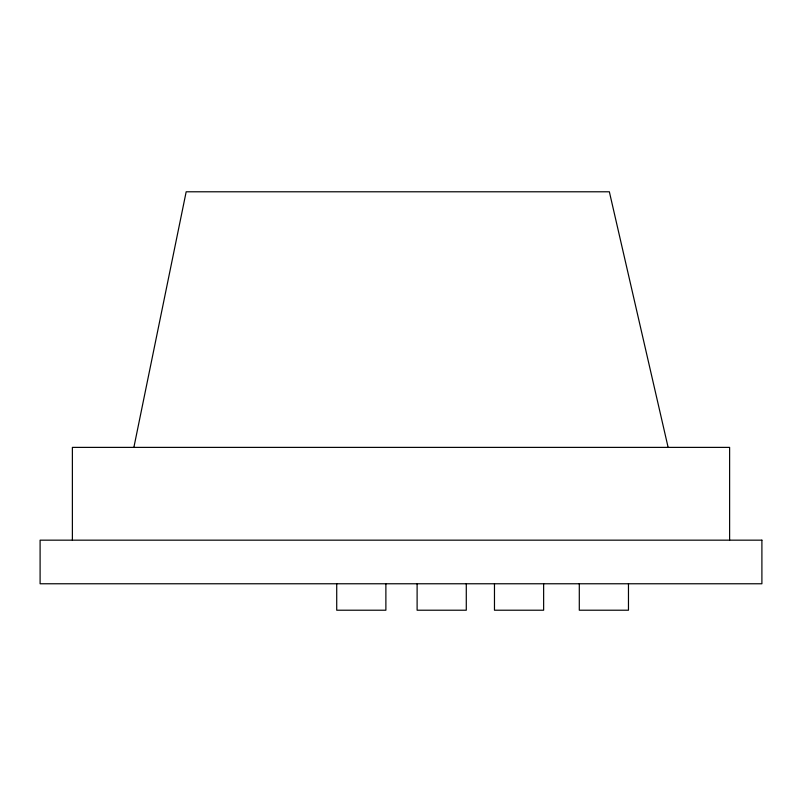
<?xml version="1.0" encoding="UTF-8"?>
<svg xmlns="http://www.w3.org/2000/svg" width="802" height="802" viewBox="0 0 802 802"><rect width="100%" height="100%" fill="white"/><g stroke="black" fill="none" stroke-linecap="round" stroke-linejoin="round"><path stroke-width="1.2" d="M133.874 447.386L186.174 191.788L609.36 191.788L668.126 447.386M729.619 540.167L729.619 447.386L72.38 447.386L72.38 540.167M628.467 583.766L628.467 610.212L579.295 610.212L579.295 583.766M543.636 583.766L543.636 610.212L494.473 610.212L494.473 583.766M466.283 583.766L466.283 610.212L417.11 610.212L417.11 583.766M385.882 583.766L385.882 610.212L336.72 610.212L336.72 583.766M761.9 540.167L40.1 540.167L40.1 583.766L761.9 583.766L761.9 540.167"/></g></svg>
